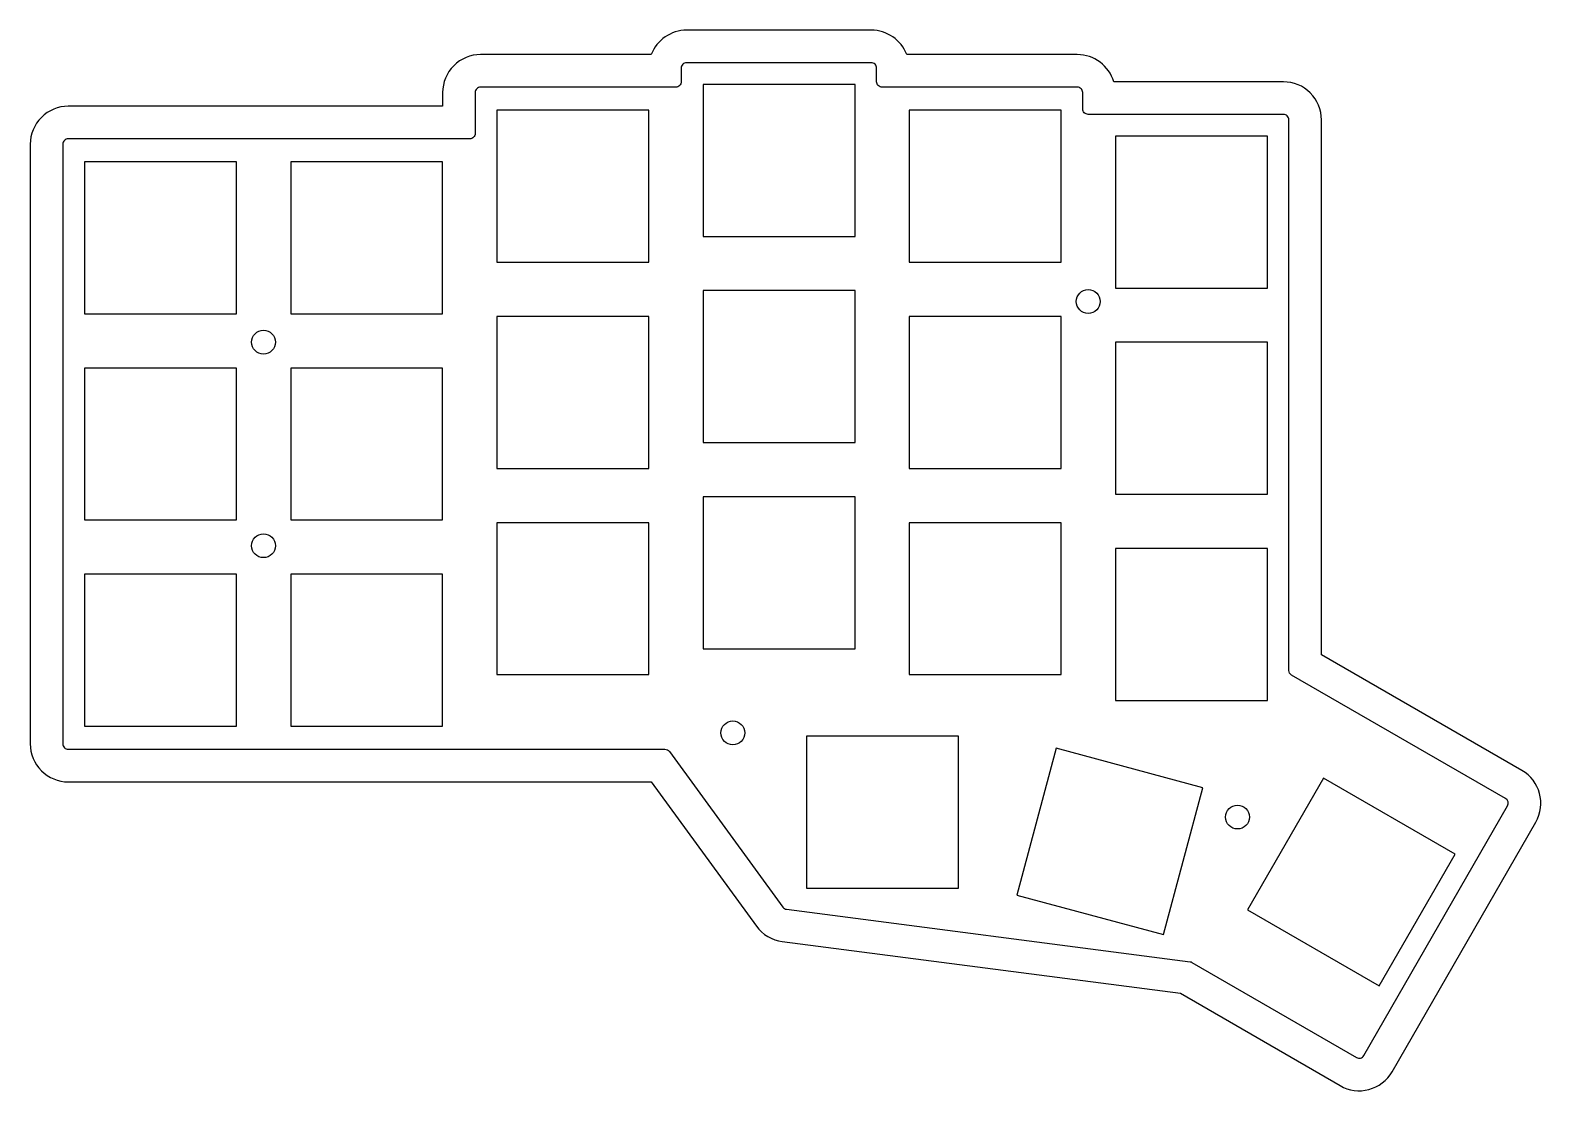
# Model space of a CAD drawing. Header units: millimetres. Extents: x 1 to 141, y -29 to 69.
import ezdxf

# ---------------------------------------------------------------- set-up
doc = ezdxf.new("R2010")
doc.units = ezdxf.units.MM
doc.layers.get('0').update_dxf_attribs({"linetype": 'CONTINUOUS'})

msp = doc.modelspace()

# ---------------------------------------------------------------- linework, layer by layer
for points in [[(39.44, 63.17), (39.44, 61.91), (4.94, 61.91, 0.414214), (1.44, 58.41), (1.44, 3.16, 0.414214), (4.94, -0.34), (58.66, -0.34), (68.36, -13.64, 0.20566), (70.74, -15.05), (107.43, -19.82), (122.15, -28.33, 0.414698), (126.94, -27.05), (140.18, -4.06, 0.41391), (138.89, 0.72), (120.43, 11.37), (120.43, 60.66, 0.414214), (116.93, 64.16), (101.29, 64.16, 0.331779), (97.93, 66.67), (82.21, 66.67, 0.310927), (78.94, 68.92), (61.93, 68.92, 0.310927), (58.67, 66.67), (42.94, 66.67, 0.414214)], [(4.44, 58.41), (4.44, 3.16, 0.414214), (4.94, 2.66), (59.93, 2.66, -0.23961), (60.34, 2.46), (70.79, -11.87, 0.20566), (71.13, -12.08), (108.32, -16.91, -0.098996), (108.5, -16.98), (123.65, -25.74, 0.414698), (124.34, -25.55), (137.58, -2.56, 0.41391), (137.39, -1.88), (117.68, 9.5, -0.267987), (117.43, 9.93), (117.43, 60.66, 0.414214), (116.93, 61.16), (98.93, 61.16, -0.414214), (98.43, 61.66), (98.43, 63.17, 0.414214), (97.93, 63.67), (79.94, 63.67, -0.414214), (79.44, 64.17), (79.44, 65.42, 0.414214), (78.94, 65.92), (61.93, 65.92, 0.414214), (61.43, 65.42), (61.43, 64.17, -0.414214), (60.93, 63.67), (42.94, 63.67, 0.414214), (42.44, 63.17), (42.44, 59.41, -0.414214), (41.94, 58.91), (4.94, 58.91, 0.414214)]]:
    msp.add_lwpolyline(points, format="xyb", close=True)
for points in [[(63.45, 63.92), (63.45, 49.92), (77.45, 49.92), (77.45, 63.92)], [(44.44, 47.54), (58.44, 47.54), (58.44, 61.54), (44.44, 61.54)], [(82.45, 47.54), (96.45, 47.54), (96.45, 61.54), (82.45, 61.54)], [(115.45, 45.16), (115.45, 59.16), (101.45, 59.16), (101.45, 45.16)], [(6.45, 56.79), (6.45, 42.79), (20.45, 42.79), (20.45, 56.79)], [(25.44, 42.79), (39.44, 42.79), (39.44, 56.79), (25.44, 56.79)], [(63.45, 44.92), (63.45, 30.92), (77.45, 30.92), (77.45, 44.92)], [(44.44, 28.54), (58.44, 28.54), (58.44, 42.54), (44.44, 42.54)], [(96.45, 28.54), (96.45, 42.54), (82.45, 42.54), (82.45, 28.54)], [(115.45, 40.16), (101.45, 40.16), (101.45, 26.16), (115.45, 26.16)], [(20.45, 23.79), (20.45, 37.79), (6.45, 37.79), (6.45, 23.79)], [(25.44, 23.79), (39.44, 23.79), (39.44, 37.79), (25.44, 37.79)], [(77.45, 11.92), (77.45, 25.92), (63.45, 25.92), (63.45, 11.92)], [(44.44, 9.54), (58.44, 9.54), (58.44, 23.54), (44.44, 23.54)], [(96.45, 9.54), (96.45, 23.54), (82.45, 23.54), (82.45, 9.54)], [(101.45, 21.16), (101.45, 7.16), (115.45, 7.16), (115.45, 21.16)], [(6.45, 18.79), (6.45, 4.79), (20.45, 4.79), (20.45, 18.79)], [(25.44, 4.79), (39.44, 4.79), (39.44, 18.79), (25.44, 18.79)], [(86.97, 3.88), (72.97, 3.88), (72.97, -10.12), (86.97, -10.12)], [(105.88, -14.4), (109.5, -0.88), (95.98, 2.75), (92.36, -10.78)], [(113.62, -12.13), (125.75, -19.13), (132.75, -7.01), (120.62, -0.01)]]:
    msp.add_lwpolyline(points, close=True)
for centre in [(98.94, 43.92), (22.94, 40.17), (22.94, 21.42), (66.19, 4.17), (112.69, -3.58)]:
    msp.add_circle(centre, 1.1)

doc.saveas('drawing.dxf')
